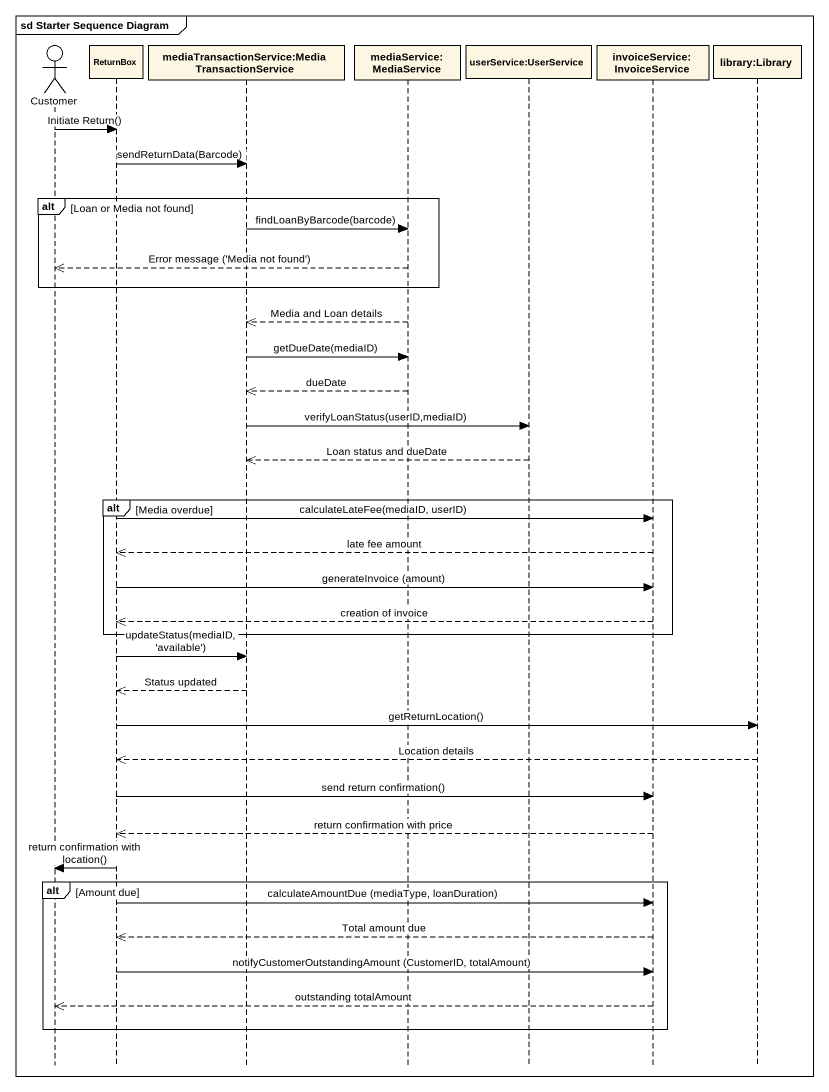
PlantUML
@startuml
mainframe sd Starter Sequence Diagram
hide footbox
actor Customer
participant ReturnBox
participant "mediaTransactionService:MediaTransactionService" as mediaTransactionService
participant "mediaService:MediaService" as mediaService_MediaService
participant "userService:UserService" as userService_UserService
participant "invoiceService:InvoiceService" as invoiceService
participant "library:Library" as library_Library

Customer -> ReturnBox : Initiate Return()
ReturnBox -> mediaTransactionService : sendReturnData(Barcode)
alt Loan or Media not found
  mediaTransactionService -> mediaService_MediaService : findLoanByBarcode(barcode)
  mediaService_MediaService -->> Customer : Error message ('Media not found')
end
mediaService_MediaService -->> mediaTransactionService : Media and Loan details
mediaTransactionService -> mediaService_MediaService : getDueDate(mediaID)
mediaService_MediaService -->> mediaTransactionService : dueDate
mediaTransactionService -> userService_UserService : verifyLoanStatus(userID,mediaID)
userService_UserService -->> mediaTransactionService : Loan status and dueDate
alt Media overdue
  ReturnBox -> invoiceService : calculateLateFee(mediaID, userID)
  invoiceService -->> ReturnBox : late fee amount
  ReturnBox -> invoiceService : generateInvoice (amount)
  invoiceService -->> ReturnBox : creation of invoice
end
ReturnBox -> mediaTransactionService : updateStatus(mediaID, 'available')
mediaTransactionService -->> ReturnBox : Status updated
ReturnBox -> library_Library : getReturnLocation()
library_Library -->> ReturnBox : Location details
ReturnBox -> invoiceService : send return confirmation()
invoiceService -->> ReturnBox : return confirmation with price
ReturnBox -> Customer : return confirmation with location()
alt Amount due
  ReturnBox -> invoiceService : calculateAmountDue (mediaType, loanDuration)
  invoiceService -->> ReturnBox : Total amount due
  ReturnBox -> invoiceService : notifyCustomerOutstandingAmount (CustomerID, totalAmount)
  invoiceService -->> Customer : outstanding totalAmount
end
@enduml
